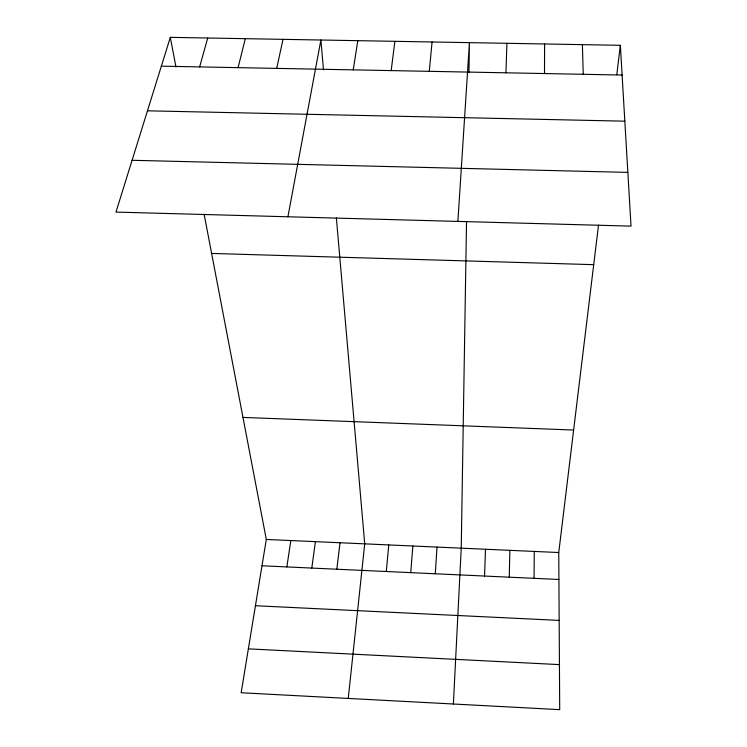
<?xml version="1.0" encoding="UTF-8"?>
<svg xmlns="http://www.w3.org/2000/svg" width="747" height="747" viewBox="0 0 747 747"><rect width="100%" height="100%" fill="white"/><g stroke="black" fill="none" stroke-linecap="round" stroke-linejoin="round"><path stroke-width="1.12" d="M544.507 73.551L544.591 43.97M534.058 578.327L534.273 551.435M466.53 221.439L461.235 548.167L453.382 704.01M468.939 72.711L469.433 42.644L457.892 221.411M509.267 577.188L509.865 550.343M505.934 72.804L506.933 43.307M484.542 576.049L485.522 549.25M435.286 573.771L437.014 547.084M410.757 572.641L412.848 546.001M386.292 571.511L388.757 544.927M429.282 71.329L432.074 41.981M348.251 698.436L364.723 543.853L336.365 217.9M336.822 569.233L340.025 542.752M204.136 214.296L266.315 539.455L241.16 692.749L559.708 709.65L558.747 552.528L598.524 225.034M616.798 74.616L620.355 45.315L170.307 37.35L115.981 212.092L631.019 226.126L620.355 45.315M391.185 70.591L394.864 41.328M311.807 568.075L315.393 541.65M286.867 566.926L290.816 540.548M353.247 69.863L357.804 40.665M287.912 216.779L320.893 40.011L323.498 69.901M276.689 68.388L283.02 39.348M238.088 67.641L245.296 38.676M199.636 66.903L207.722 38.013M161.343 66.166L622.111 75.045M147.467 110.808L624.828 121.173M132.088 160.288L627.853 172.398M211.625 253.438L593.716 264.662M242.98 417.414L573.631 430.039M266.315 539.455L558.747 552.528M262.001 565.778L558.915 579.476M255.437 605.733L559.167 620.402M248.359 648.854L559.438 664.615M170.307 37.35L175.984 67.053M582.399 44.643L583.23 74.289"/></g></svg>
